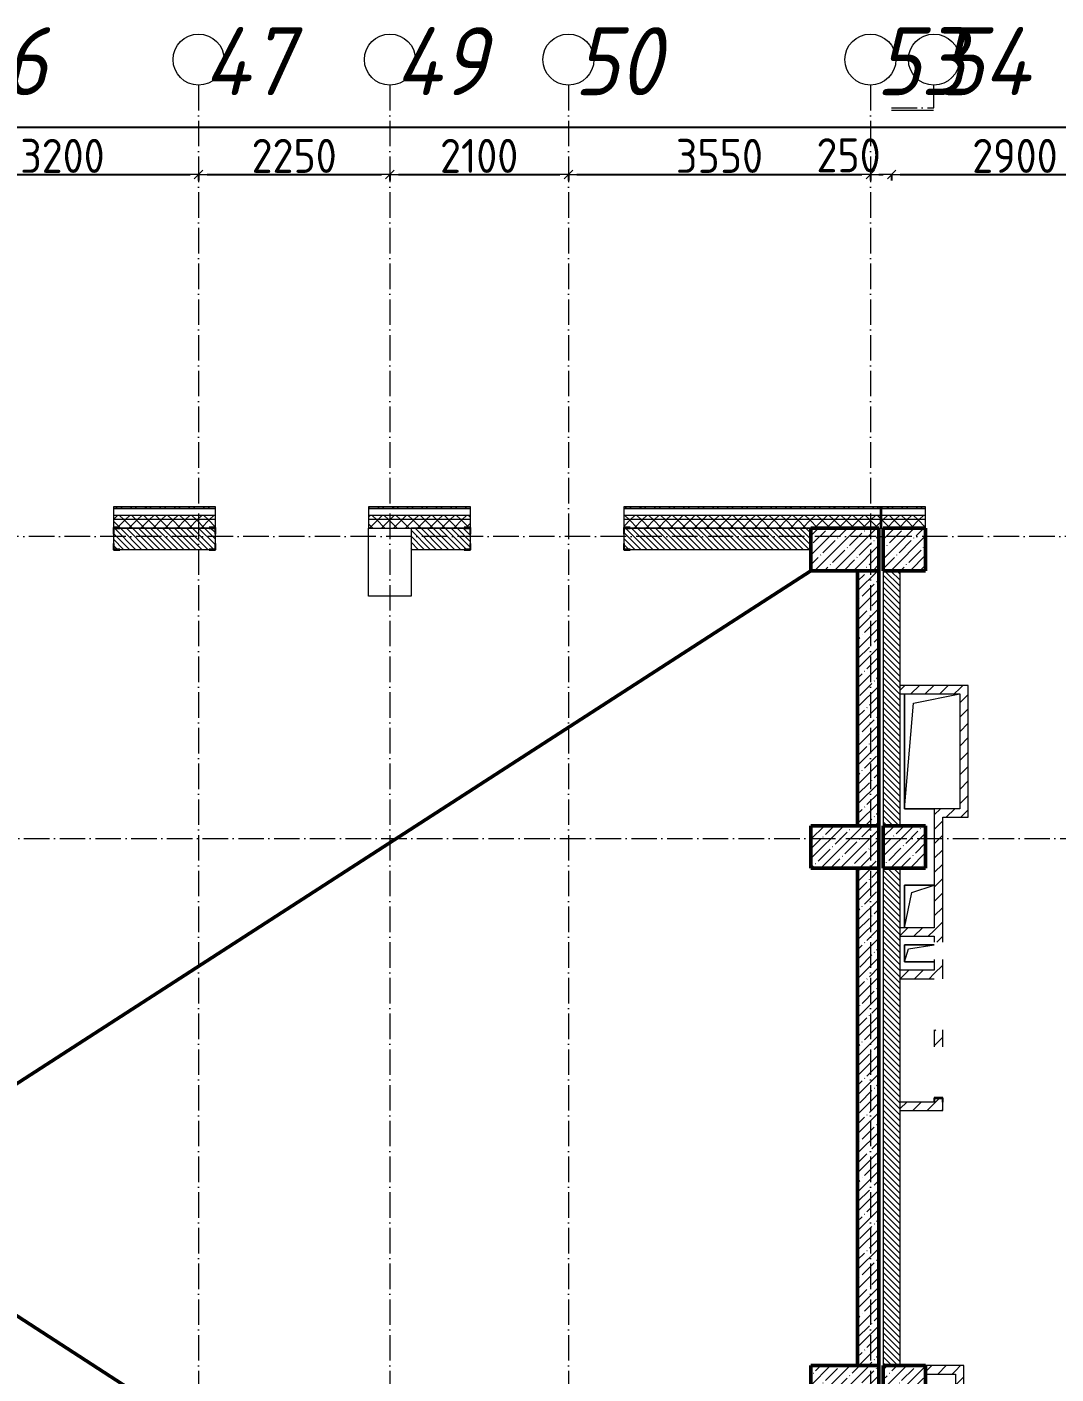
# Model space of a CAD drawing. Header units: millimetres. Extents: x -401725 to 250493, y 305116 to 802890.
# Drawn here: x 207112 to 219212, y 534747 to 550593 of the extents above; entities that cross this region are included whole.
import ezdxf

# ---------------------------------------------------------------- set-up
doc = ezdxf.new("R2010")
doc.units = ezdxf.units.MM
doc.linetypes.add('50_200_ШТРИХ_1Т_ш5_п1_п1_', pattern=[700, 500, -100, 0, -100])
for name, color, linetype, lineweight in [('A-____-____-DIMS', 7, 'Continuous', 9), ('A-DETL-____-OTLN-1', 7, 'Continuous', 50), ('A-FLOR-____-OTLN', 7, 'Continuous', 9), ('A-GENM-____-MCUT', 7, 'Continuous', 25), ('A-GENM-____-OTLN', 7, 'Continuous', 9), ('A-GENM-____-OTLN-1', 7, 'Continuous', 25), ('A-WALL-____-MCUT', 7, 'Continuous', 13), ('A-WALL-____-MCUT-1', 7, 'Continuous', 9), ('A-WALL-____-MCUT-2', 7, 'Continuous', 50), ('A-WALL-____-OTLN', 7, 'Continuous', 9), ('A-WALL-____-PATT-1', 7, 'Continuous', 9), ('A-WALL-FNSH-MCUT-1', 7, 'Continuous', 9), ('S-COLS-____-MCUT', 7, 'Continuous', 50), ('S-COLS-____-OTLN', 7, 'Continuous', 9), ('S-GRID-____-IDEN', 7, 'Continuous', 9), ('S-GRID-____-OTLN', 7, 'Continuous', 9), ('S-GRID-____-OTLN-1', 7, '50_200_ШТРИХ_1Т_ш5_п1_п1_', 9)]:
    doc.layers.add(name, color=color, linetype=linetype, lineweight=lineweight)
doc.styles.add('ISOCPEUR_I_9', font='isocpeui.ttf', dxfattribs={"width": 0.9, "height": 250})
doc.styles.add('СПДС', font='isocpeur.ttf', dxfattribs={"width": 0.9})
doc.dimstyles.new('Размера А3', dxfattribs={"dimtxt": 200, "dimasz": 100, "dimexe": 70, "dimexo": 100, "dimgap": 20, "dimtad": 1, "dimdec": 0, "dimrnd": 10, "dimzin": 0, "dimdsep": 46, "dimtxsty": 'СПДС', "dimblk": 'ARROWHEAD_6', "dimcen": 1, "dimclrd": 256, "dimclre": 256, "dimclrt": 256, "dimazin": 0, "dimtfac": 1, "dimtdec": 0, "dimtmove": 2, "dimatfit": 3, "dimfxl": 1, "dimtolj": 1, "dimtzin": 0, "dimarcsym": 0})
pattern_1 = [(45, (142429.06, 459015.94), (-70.71068, 70.71068), []), (135, (142429.06, 459015.94), (-70.71068, -70.71068), [])]
pattern_2 = [(45, (142429.06, 459015.94), (-114.04925, 114.04925), []), (45, (142543.1, 459015.94), (-114.04925, 114.04925), [201.612, -40.322, 3.353, -36.97])]
pattern_3 = [(135, (142429.057, 459015.94), (-35.35534, -35.35534), [])]
pattern_4 = [(45, (142429.06, 459015.94), (-85.53659, 85.53659), []), (45, (142486.08, 459015.94), (-85.53659, 85.53659), [])]
pattern_5 = [(45, (142429.06, 459015.94), (-84.85281, 84.85281), [])]

# ---------------------------------------------------------------- blocks, each defined once
blk = doc.blocks.new('BSC_Колонна _Прямоугольная - 500х800-V80-АР1_План отверстий 3 этажа в осях 1-64_Ю-ЯЯ')
at = {"layer": 'S-COLS-____-OTLN'}
for p, q in [((-250, 400), (250, 400)), ((-250, -150), (-250, 400)), ((250, 400), (250, -400))]:
    blk.add_line(p, q, dxfattribs=at)
blk = doc.blocks.new('BSC_Колонна _Прямоугольная - 500х800-V81-АР1_План отверстий 3 этажа в осях 1-64_Ю-ЯЯ')
at = {"layer": 'S-COLS-____-OTLN'}
h = blk.add_hatch(dxfattribs=at)
h.set_pattern_fill('FP_89', color=256, style=0, pattern_type=2)
h.set_pattern_definition([(315, (-85431.04, 74300), (114.04925, 114.04925), []), (315, (-85431.04, 74185.95), (114.04925, 114.04925), [201.613, -40.323, 3.353, -36.97])])
h.paths.add_polyline_path([(-250, 400), (-250, -400), (250, -400), (250, 400)], flags=0)
at = {"layer": 'S-COLS-____-MCUT'}
for p, q in [((250, 400), (-250, 400)), ((-250, 400), (-250, -400)), ((250, -400), (250, 400)), ((-250, -400), (250, -400))]:
    blk.add_line(p, q, dxfattribs=at)
blk = doc.blocks.new('BSC_Колонна _Прямоугольная - 500х800-V82-АР1_План отверстий 3 этажа в осях 1-64_Ю-ЯЯ')
at = {"layer": 'S-COLS-____-OTLN'}
h = blk.add_hatch(dxfattribs=at)
h.set_pattern_fill('FP_90', color=256, style=0, pattern_type=2)
h.set_pattern_definition([(315, (-81931.04, 74300), (114.04925, 114.04925), []), (315, (-81931.04, 74185.95), (114.04925, 114.04925), [201.613, -40.323, 3.353, -36.97])])
h.paths.add_polyline_path([(-250, 400), (-250, -400), (250, -400), (250, 400)], flags=0)
at = {"layer": 'S-COLS-____-MCUT'}
for p, q in [((250, 400), (-250, 400)), ((-250, 400), (-250, -400)), ((250, -400), (250, 400)), ((-250, -400), (250, -400))]:
    blk.add_line(p, q, dxfattribs=at)
blk = doc.blocks.new('BSC_Колонна _Прямоугольная - 500х800-V83-АР1_План отверстий 3 этажа в осях 1-64_Ю-ЯЯ')
at = {"layer": 'S-COLS-____-OTLN'}
h = blk.add_hatch(dxfattribs=at)
h.set_pattern_fill('FP_91', color=256, style=0, pattern_type=2)
h.set_pattern_definition([(315, (-75581.04, 74300), (114.04925, 114.04925), []), (315, (-75581.04, 74185.95), (114.04925, 114.04925), [201.613, -40.323, 3.353, -36.97])])
h.paths.add_polyline_path([(-250, 400), (-250, -400), (250, -400), (250, 400)], flags=0)
at = {"layer": 'S-COLS-____-MCUT'}
for p, q in [((250, 400), (-250, 400)), ((-250, 400), (-250, -400)), ((250, -400), (250, 400)), ((-250, -400), (250, -400))]:
    blk.add_line(p, q, dxfattribs=at)
blk = doc.blocks.new('BSC_Колонна _Прямоугольная - 500х500-V92-АР1_План отверстий 3 этажа в осях 1-64_Ю-ЯЯ')
at = {"layer": 'S-COLS-____-OTLN'}
h = blk.add_hatch(dxfattribs=at)
h.set_pattern_fill('FP_97', color=256, style=0, pattern_type=2)
h.set_pattern_definition([(45, (-75000, -85431.04), (-114.04925, 114.04925), []), (45, (-74885.95, -85431.04), (-114.04925, 114.04925), [201.613, -40.323, 3.353, -36.97])])
h.paths.add_polyline_path([(-250, -250), (250, -250), (250, 250), (-250, 250)], flags=0)
at = {"layer": 'S-COLS-____-MCUT'}
for p, q in [((250, 250), (-250, 250)), ((-250, 250), (-250, -250)), ((250, -250), (250, 250)), ((-250, -250), (250, -250))]:
    blk.add_line(p, q, dxfattribs=at)
blk = doc.blocks.new('BSC_Колонна _Прямоугольная - 500х500-V93-АР1_План отверстий 3 этажа в осях 1-64_Ю-ЯЯ')
at = {"layer": 'S-COLS-____-OTLN'}
h = blk.add_hatch(dxfattribs=at)
h.set_pattern_fill('FP_98', color=256, style=0, pattern_type=2)
h.set_pattern_definition([(45, (-75000, -75581.04), (-114.04925, 114.04925), []), (45, (-74885.95, -75581.04), (-114.04925, 114.04925), [201.613, -40.323, 3.353, -36.97])])
h.paths.add_polyline_path([(-250, -250), (250, -250), (250, 250), (-250, 250)], flags=0)
at = {"layer": 'S-COLS-____-MCUT'}
for p, q in [((250, 250), (-250, 250)), ((-250, 250), (-250, -250)), ((250, -250), (250, 250)), ((-250, -250), (250, -250))]:
    blk.add_line(p, q, dxfattribs=at)
blk = doc.blocks.new('Фахверк_СКБ_Уголок - 250_2160-27509414-АР1_План отверстий 3 этажа в осях 1-64_Ю-ЯЯ')
at = {"layer": 'A-GENM-____-MCUT'}
for p, q in [((200, 181), (125, 181)), ((125, 181), (125, 106)), ((131, 106), (131, 175)), ((131, 175), (200, 175)), ((200, 175), (200, 181)), ((125, 106), (131, 106)), ((131, -6), (125, -6)), ((125, -6), (125, -81)), ((125, -81), (200, -81)), ((131, -75), (131, -6)), ((200, -75), (131, -75)), ((200, -81), (200, -75))]:
    blk.add_line(p, q, dxfattribs=at)
blk = doc.blocks.new('AR_Отверстие прямоугольное _в плите_ - AR_Отверстие прямоугольное _в плите_-30552540-АР1_План отверстий 3 этажа в осях 1-64_Ю-ЯЯ')
at = {"layer": 'A-GENM-____-OTLN'}
for p, q in [((175, 250), (-175, 250)), ((-175, 250), (-175, -250)), ((-175, -250), (-87, 163)), ((-87, 163), (175, 250))]:
    blk.add_line(p, q, dxfattribs=at)
blk = doc.blocks.new('AR_Отверстие прямоугольное _в плите_ - AR_Отверстие прямоугольное _в плите_-30552592-АР1_План отверстий 3 этажа в осях 1-64_Ю-ЯЯ')
at = {"layer": 'A-GENM-____-OTLN'}
for p, q in [((175, 100), (-175, 100)), ((-175, 100), (-175, -100)), ((-175, -100), (-125, 50)), ((-125, 50), (175, 100)), ((-175, -100), (175, -100))]:
    blk.add_line(p, q, dxfattribs=at)
blk = doc.blocks.new('AR_Отверстие прямоугольное _в плите_ - AR_Отверстие прямоугольное _в плите_-30552512-АР1_План отверстий 3 этажа в осях 1-64_Ю-ЯЯ')
at = {"layer": 'A-GENM-____-OTLN'}
for p, q in [((-325, 675), (-325, -675)), ((-217, 567), (325, 675)), ((-325, -675), (-217, 567)), ((-325, -675), (25, -675))]:
    blk.add_line(p, q, dxfattribs=at)
blk = doc.blocks.new('Стены 2 - Стены 4-31194547-АР1_План отверстий 3 этажа в осях 1-64_Ю-ЯЯ')
at = {"layer": 'A-WALL-____-MCUT'}
for p, q in [((-1799, 41030), (-1799, 41010)), ((-1549, 41030), (-1799, 41030)), ((-1799, 41010), (-1549, 41010)), ((-1549, 41010), (-1549, 41030))]:
    blk.add_line(p, q, dxfattribs=at)
blk = doc.blocks.new('154_Фахверк_СКБ_Швеллер - Тип_100_3960_зеркало-36793856-АР1_План отверстий 3 этажа в осях 1-64_Ю-ЯЯ')
at = {"layer": 'A-GENM-____-MCUT'}
for p, q in [((175, 50), (125, 50)), ((125, 50), (125, -50)), ((128, 47), (175, 47)), ((128, -47), (128, 47)), ((175, 47), (175, 50)), ((125, -50), (175, -50)), ((175, -47), (128, -47)), ((175, -50), (175, -47))]:
    blk.add_line(p, q, dxfattribs=at)
blk = doc.blocks.new('Ось сетки - Круг_Ø6_00__ISO-2_5_0_9K_-25732049-АР1_План отверстий 3 этажа в осях 1-64_Ю-ЯЯ')
at = {"layer": 'S-GRID-____-IDEN'}
blk.add_circle((0, 0), 3, dxfattribs=at)
blk = doc.blocks.new('ARROWHEAD_6')
at = {"color": 0, "linetype": 'Continuous'}
for p, q in [((0, 0), (-1, 0)), ((-0.5, -0.5), (0.5, 0.5))]:
    blk.add_line(p, q, dxfattribs=at)
blk = doc.blocks.new('*D2638')
at = {"layer": 'A-____-____-DIMS', "lineweight": -2, "transparency": 16777216}
for p, q in [((205929, 548862), (205929, 548786)), ((206029, 548856), (209029, 548856)), ((209129, 548862), (209129, 548786))]:
    blk.add_line(p, q, dxfattribs=at)
at = {"layer": 'Defpoints', "color": 0, "transparency": 16777216}
for p in [(205929, 548962), (209129, 548962), (209129, 548856)]:
    blk.add_point(p, dxfattribs=at)
at = {"layer": 'A-____-____-DIMS', "lineweight": -2, "transparency": 16777216, "xscale": 100, "yscale": 100, "zscale": 100, "rotation": 180}
blk.add_blockref('ARROWHEAD_6', (205929, 548856), dxfattribs=at)
at = {"layer": 'A-____-____-DIMS', "lineweight": -2, "transparency": 16777216, "xscale": 100, "yscale": 100, "zscale": 100}
blk.add_blockref('ARROWHEAD_6', (209129, 548856), dxfattribs=at)
at = {"layer": 'A-____-____-DIMS', "transparency": 16777216, "insert": (207529, 549076), "char_height": 400, "attachment_point": 5, "style": 'СПДС'}
blk.add_mtext('\\A1;3200', dxfattribs=at)
blk = doc.blocks.new('*D2639')
at = {"layer": 'A-____-____-DIMS', "lineweight": -2, "transparency": 16777216}
for p, q in [((209129, 548862), (209129, 548786)), ((209229, 548856), (211279, 548856)), ((211379, 548862), (211379, 548786))]:
    blk.add_line(p, q, dxfattribs=at)
at = {"layer": 'Defpoints', "color": 0, "transparency": 16777216}
for p in [(209129, 548962), (211379, 548962), (211379, 548856)]:
    blk.add_point(p, dxfattribs=at)
at = {"layer": 'A-____-____-DIMS', "lineweight": -2, "transparency": 16777216, "xscale": 100, "yscale": 100, "zscale": 100, "rotation": 180}
blk.add_blockref('ARROWHEAD_6', (209129, 548856), dxfattribs=at)
at = {"layer": 'A-____-____-DIMS', "lineweight": -2, "transparency": 16777216, "xscale": 100, "yscale": 100, "zscale": 100}
blk.add_blockref('ARROWHEAD_6', (211379, 548856), dxfattribs=at)
at = {"layer": 'A-____-____-DIMS', "transparency": 16777216, "insert": (210254, 549076), "char_height": 400, "attachment_point": 5, "style": 'СПДС'}
blk.add_mtext('\\A1;2250', dxfattribs=at)
blk = doc.blocks.new('*D2640')
at = {"layer": 'A-____-____-DIMS', "lineweight": -2, "transparency": 16777216}
for p, q in [((211379, 548862), (211379, 548786)), ((211479, 548856), (213379, 548856)), ((213479, 548862), (213479, 548786))]:
    blk.add_line(p, q, dxfattribs=at)
at = {"layer": 'Defpoints', "color": 0, "transparency": 16777216}
for p in [(211379, 548962), (213479, 548962), (213479, 548856)]:
    blk.add_point(p, dxfattribs=at)
at = {"layer": 'A-____-____-DIMS', "lineweight": -2, "transparency": 16777216, "xscale": 100, "yscale": 100, "zscale": 100, "rotation": 180}
blk.add_blockref('ARROWHEAD_6', (211379, 548856), dxfattribs=at)
at = {"layer": 'A-____-____-DIMS', "lineweight": -2, "transparency": 16777216, "xscale": 100, "yscale": 100, "zscale": 100}
blk.add_blockref('ARROWHEAD_6', (213479, 548856), dxfattribs=at)
at = {"layer": 'A-____-____-DIMS', "transparency": 16777216, "insert": (212429, 549076), "char_height": 400, "attachment_point": 5, "style": 'СПДС'}
blk.add_mtext('\\A1;2100', dxfattribs=at)
blk = doc.blocks.new('*D2641')
at = {"layer": 'A-____-____-DIMS', "lineweight": -2, "transparency": 16777216}
for p, q in [((213479, 548862), (213479, 548786)), ((213579, 548856), (216929, 548856)), ((217029, 548862), (217029, 548786))]:
    blk.add_line(p, q, dxfattribs=at)
at = {"layer": 'Defpoints', "color": 0, "transparency": 16777216}
for p in [(213479, 548962), (217029, 548962), (217029, 548856)]:
    blk.add_point(p, dxfattribs=at)
at = {"layer": 'A-____-____-DIMS', "lineweight": -2, "transparency": 16777216, "xscale": 100, "yscale": 100, "zscale": 100, "rotation": 180}
blk.add_blockref('ARROWHEAD_6', (213479, 548856), dxfattribs=at)
at = {"layer": 'A-____-____-DIMS', "lineweight": -2, "transparency": 16777216, "xscale": 100, "yscale": 100, "zscale": 100}
blk.add_blockref('ARROWHEAD_6', (217029, 548856), dxfattribs=at)
at = {"layer": 'A-____-____-DIMS', "transparency": 16777216, "insert": (215254, 549076), "char_height": 400, "attachment_point": 5, "style": 'СПДС'}
blk.add_mtext('\\A1;3550', dxfattribs=at)
blk = doc.blocks.new('*D2642')
at = {"layer": 'A-____-____-DIMS', "lineweight": -2, "transparency": 16777216}
for p, q in [((217029, 548862), (217029, 548786)), ((217129, 548856), (217179, 548856)), ((217279, 548862), (217279, 548786))]:
    blk.add_line(p, q, dxfattribs=at)
at = {"layer": 'Defpoints', "color": 0, "transparency": 16777216}
for p in [(217029, 548962), (217279, 548962), (217279, 548856)]:
    blk.add_point(p, dxfattribs=at)
at = {"layer": 'A-____-____-DIMS', "lineweight": -2, "transparency": 16777216, "xscale": 100, "yscale": 100, "zscale": 100, "rotation": 180}
blk.add_blockref('ARROWHEAD_6', (217029, 548856), dxfattribs=at)
at = {"layer": 'A-____-____-DIMS', "lineweight": -2, "transparency": 16777216, "xscale": 100, "yscale": 100, "zscale": 100}
blk.add_blockref('ARROWHEAD_6', (217279, 548856), dxfattribs=at)
at = {"layer": 'A-____-____-DIMS', "transparency": 16777216, "insert": (216395, 549283), "char_height": 400, "attachment_point": 1, "line_spacing_factor": 1.149209, "style": 'СПДС'}
blk.add_mtext('\\A1;250', dxfattribs=at)
blk = doc.blocks.new('*D2643')
at = {"layer": 'A-____-____-DIMS', "lineweight": -2, "transparency": 16777216}
for p, q in [((217279, 548862), (217279, 548786)), ((217379, 548856), (220079, 548856)), ((220179, 548862), (220179, 548786))]:
    blk.add_line(p, q, dxfattribs=at)
at = {"layer": 'Defpoints', "color": 0, "transparency": 16777216}
for p in [(217279, 548962), (220179, 548962), (220179, 548856)]:
    blk.add_point(p, dxfattribs=at)
at = {"layer": 'A-____-____-DIMS', "lineweight": -2, "transparency": 16777216, "xscale": 100, "yscale": 100, "zscale": 100, "rotation": 180}
blk.add_blockref('ARROWHEAD_6', (217279, 548856), dxfattribs=at)
at = {"layer": 'A-____-____-DIMS', "lineweight": -2, "transparency": 16777216, "xscale": 100, "yscale": 100, "zscale": 100}
blk.add_blockref('ARROWHEAD_6', (220179, 548856), dxfattribs=at)
at = {"layer": 'A-____-____-DIMS', "transparency": 16777216, "insert": (218729, 549076), "char_height": 400, "attachment_point": 5, "style": 'СПДС'}
blk.add_mtext('\\A1;2900', dxfattribs=at)
blk = doc.blocks.new('*D2649')
at = {"layer": 'A-____-____-DIMS', "lineweight": -2, "transparency": 16777216}
for p, q in [((140079, 549415), (140079, 549339)), ((140179, 549409), (191048, 549409)), ((243479, 549409), (192456, 549409)), ((243579, 549415), (243579, 549339))]:
    blk.add_line(p, q, dxfattribs=at)
at = {"layer": 'Defpoints', "color": 0, "transparency": 16777216}
for p in [(140079, 549515), (243579, 549515), (243579, 549409)]:
    blk.add_point(p, dxfattribs=at)
at = {"layer": 'A-____-____-DIMS', "lineweight": -2, "transparency": 16777216, "xscale": 100, "yscale": 100, "zscale": 100, "rotation": 180}
blk.add_blockref('ARROWHEAD_6', (140079, 549409), dxfattribs=at)
at = {"layer": 'A-____-____-DIMS', "lineweight": -2, "transparency": 16777216, "xscale": 100, "yscale": 100, "zscale": 100}
blk.add_blockref('ARROWHEAD_6', (243579, 549409), dxfattribs=at)
at = {"layer": 'A-____-____-DIMS', "transparency": 16777216, "insert": (191068, 549835), "char_height": 400, "attachment_point": 1, "line_spacing_factor": 1.149209, "style": 'СПДС'}
blk.add_mtext('\\A1;103500', dxfattribs=at)

msp = doc.modelspace()

# ---------------------------------------------------------------- hatches: boundary and pattern name
at = {"layer": 'A-WALL-____-PATT-1'}
h = msp.add_hatch(dxfattribs=at)
h.set_pattern_fill('FP_6', color=256, style=0, pattern_type=2)
h.set_pattern_definition(pattern_4)
h.paths.add_polyline_path([(217144.0567, 544926.983), (217144.0567, 544946.983), (214129.0567, 544946.983), (214129.0567, 544926.983), (216648.5309, 544926.983)], flags=0)
h.paths.add_polyline_path([(211129.0567, 544926.983), (212329.0567, 544926.983), (212329.0567, 544946.983), (211129.0567, 544946.983)], flags=0)
h.paths.add_polyline_path([(206329.0567, 544926.983), (206329.0567, 544946.983), (205079.0567, 544946.983), (205079.0567, 544926.983), (206043.7451, 544926.983)], flags=0)
h.paths.add_polyline_path([(208129.0567, 544926.983), (209329.0567, 544926.983), (209329.0567, 544946.983), (208129.0567, 544946.983)], flags=0)
h.paths.add_polyline_path([(203279.0567, 544926.983), (203279.0567, 544946.983), (202079.0567, 544946.983), (202079.0567, 544926.983), (202508.8166, 544926.983)], flags=0)
h.paths.add_polyline_path([(199079.0567, 544926.983), (200279.0567, 544926.983), (200279.0567, 544946.983), (199079.0567, 544946.983)], flags=0)
h.paths.add_polyline_path([(197279.0567, 544926.983), (197279.0567, 544946.983), (196079.0567, 544946.983), (196079.0567, 544926.983)], flags=0)
h.paths.add_polyline_path([(194279.0567, 544926.983), (194279.0567, 544946.983), (192594.0567, 544946.983), (192594.0567, 544926.983)], flags=0)
h = msp.add_hatch(dxfattribs=at)
h.set_pattern_fill('FP_6', color=256, style=0, pattern_type=2)
h.set_pattern_definition(pattern_4)
h.paths.add_polyline_path([(228254.0567, 544926.983), (229379.0567, 544926.983), (229379.0567, 544946.983), (228254.0567, 544946.983)], flags=0)
h.paths.add_polyline_path([(222834.6559, 544926.983), (223529.0567, 544926.983), (223529.0567, 544946.983), (222479.0567, 544946.983), (222479.0567, 544926.983)], flags=0)
h.paths.add_polyline_path([(225485.8523, 544926.983), (226454.0567, 544926.983), (226454.0567, 544946.983), (225329.0567, 544946.983), (225329.0567, 544926.983)], flags=0)
h.paths.add_polyline_path([(219479.0567, 544926.983), (220679.0567, 544926.983), (220679.0567, 544946.983), (219479.0567, 544946.983)], flags=0)
h.paths.add_polyline_path([(217164.0567, 544926.983), (217679.0567, 544926.983), (217679.0567, 544946.983), (217164.0567, 544946.983)], flags=0)
h = msp.add_hatch(dxfattribs=at)
h.set_pattern_fill('FP_4', color=256, style=0, pattern_type=2)
h.set_pattern_definition(pattern_1)
h.paths.add_polyline_path([(243909.0567, 544796.983), (243909.0567, 544846.983), (236929.0567, 544846.983), (236929.0567, 544796.983), (241393.0309, 544796.983)], flags=0)
h.paths.add_polyline_path([(235929.0567, 544796.983), (235929.0567, 544846.983), (234179.0567, 544846.983), (234179.0567, 544796.983), (234323.1737, 544796.983)], flags=0)
h.paths.add_polyline_path([(228254.0567, 544796.983), (229379.0567, 544796.983), (229379.0567, 544846.983), (228254.0567, 544846.983)], flags=0)
h.paths.add_polyline_path([(226454.0567, 544796.983), (226454.0567, 544846.983), (225329.0567, 544846.983), (225329.0567, 544796.983), (226369.5844, 544796.983)], flags=0)
h.paths.add_polyline_path([(222834.6559, 544796.983), (223529.0567, 544796.983), (223529.0567, 544846.983), (222479.0567, 544846.983), (222479.0567, 544796.983)], flags=0)
h.paths.add_polyline_path([(219479.0567, 544796.983), (220679.0567, 544796.983), (220679.0567, 544846.983), (219479.0567, 544846.983)], flags=0)
h.paths.add_polyline_path([(217679.0567, 544796.983), (217679.0567, 544846.983), (214129.0567, 544846.983), (214129.0567, 544796.983), (216648.5309, 544796.983)], flags=0)
h.paths.add_polyline_path([(212329.0567, 544796.983), (212329.0567, 544846.983), (211129.0567, 544846.983), (211129.0567, 544796.983)], flags=0)
h.paths.add_polyline_path([(206329.0567, 544796.983), (206329.0567, 544846.983), (205079.0567, 544846.983), (205079.0567, 544796.983), (206043.7451, 544796.983)], flags=0)
h.paths.add_polyline_path([(208129.0567, 544796.983), (209329.0567, 544796.983), (209329.0567, 544846.983), (208129.0567, 544846.983)], flags=0)
h.paths.add_polyline_path([(200279.0567, 544796.983), (200279.0567, 544846.983), (199079.0567, 544846.983), (199079.0567, 544796.983)], flags=0)
h.paths.add_polyline_path([(203279.0567, 544796.983), (203279.0567, 544846.983), (202079.0567, 544846.983), (202079.0567, 544796.983), (202508.8166, 544796.983)], flags=0)
h.paths.add_polyline_path([(197279.0567, 544796.983), (197279.0567, 544846.983), (196079.0567, 544846.983), (196079.0567, 544796.983)], flags=0)
h.paths.add_polyline_path([(194279.0567, 544796.983), (194279.0567, 544846.983), (192479.0567, 544846.983), (192479.0567, 544796.983)], flags=0)
h = msp.add_hatch(dxfattribs=at)
h.set_pattern_fill('FP_4', color=256, style=0, pattern_type=2)
h.set_pattern_definition(pattern_1)
h.paths.add_polyline_path([(243829.0567, 544696.983), (243909.0567, 544696.983), (243909.0567, 544796.983), (236929.0567, 544796.983), (236929.0567, 544696.983), (243779.0567, 544696.983)], flags=0)
h.paths.add_polyline_path([(235929.0567, 544696.983), (235929.0567, 544796.983), (234179.0567, 544796.983), (234179.0567, 544702.983), (234254.0567, 544702.983), (234254.0567, 544696.983), (235429.0567, 544696.983)], flags=0)
h.paths.add_polyline_path([(226379.0567, 544696.983), (226379.0567, 544702.983), (226454.0567, 544702.983), (226454.0567, 544796.983), (225329.0567, 544796.983), (225329.0567, 544696.983), (226369.5844, 544696.983)], flags=0)
h.paths.add_polyline_path([(229020.7809, 544696.983), (229304.0567, 544696.983), (229304.0567, 544702.983), (229379.0567, 544702.983), (229379.0567, 544796.983), (228254.0567, 544796.983), (228254.0567, 544702.983), (228329.0567, 544702.983), (228329.0567, 544696.983)], flags=0)
h.paths.add_polyline_path([(223454.0567, 544696.983), (223454.0567, 544702.983), (223529.0567, 544702.983), (223529.0567, 544796.983), (222479.0567, 544796.983), (222479.0567, 544702.983), (222554.0567, 544702.983), (222554.0567, 544696.983), (222834.6559, 544696.983)], flags=0)
h.paths.add_polyline_path([(220604.0567, 544696.983), (220604.0567, 544702.983), (220679.0567, 544702.983), (220679.0567, 544796.983), (219479.0567, 544796.983), (219479.0567, 544702.983), (219554.0567, 544702.983), (219554.0567, 544696.983), (220429.0567, 544696.983)], flags=0)
h.paths.add_polyline_path([(217679.0567, 544696.983), (217679.0567, 544796.983), (214129.0567, 544796.983), (214129.0567, 544702.983), (214204.0567, 544702.983), (214204.0567, 544696.983), (217179.0567, 544696.983)], flags=0)
h.paths.add_polyline_path([(211629.0567, 544696.983), (212254.0567, 544696.983), (212254.0567, 544702.983), (212329.0567, 544702.983), (212329.0567, 544796.983), (211129.0567, 544796.983), (211129.0567, 544696.983)], flags=0)
h.paths.add_polyline_path([(205679.0567, 544696.983), (206254.0567, 544696.983), (206254.0567, 544702.983), (206329.0567, 544702.983), (206329.0567, 544796.983), (205079.0567, 544796.983), (205079.0567, 544702.983), (205154.0567, 544702.983), (205154.0567, 544696.983), (205179.0567, 544696.983)], flags=0)
h.paths.add_polyline_path([(208204.0567, 544696.983), (209254.0567, 544696.983), (209254.0567, 544702.983), (209329.0567, 544702.983), (209329.0567, 544796.983), (208129.0567, 544796.983), (208129.0567, 544702.983), (208204.0567, 544702.983)], flags=0)
h.paths.add_polyline_path([(202508.8166, 544696.983), (203204.0567, 544696.983), (203204.0567, 544702.983), (203279.0567, 544702.983), (203279.0567, 544796.983), (202079.0567, 544796.983), (202079.0567, 544702.983), (202154.0567, 544702.983), (202154.0567, 544696.983)], flags=0)
h.paths.add_polyline_path([(200204.0567, 544696.983), (200204.0567, 544702.983), (200279.0567, 544702.983), (200279.0567, 544796.983), (199079.0567, 544796.983), (199079.0567, 544702.983), (199154.0567, 544702.983), (199154.0567, 544696.983), (199679.0567, 544696.983)], flags=0)
h.paths.add_polyline_path([(196154.0567, 544696.983), (197204.0567, 544696.983), (197204.0567, 544702.983), (197279.0567, 544702.983), (197279.0567, 544796.983), (196079.0567, 544796.983), (196079.0567, 544702.983), (196154.0567, 544702.983)], flags=0)
h.paths.add_polyline_path([(194204.0567, 544696.983), (194204.0567, 544702.983), (194279.0567, 544702.983), (194279.0567, 544796.983), (192479.0567, 544796.983), (192479.0567, 544696.983), (193429.0567, 544696.983)], flags=0)
h = msp.add_hatch(dxfattribs=at)
h.set_pattern_fill('FP_9', color=256, style=0, pattern_type=2)
h.set_pattern_definition(pattern_3)
h.paths.add_polyline_path([(209323.0567, 544446.983), (209323.0567, 544515.983), (209329.0567, 544515.983), (209329.0567, 544627.983), (209323.0567, 544627.983), (209323.0567, 544696.983), (208135.0567, 544696.983), (208135.0567, 544627.983), (208129.0567, 544627.983), (208129.0567, 544515.983), (208135.0567, 544515.983), (208135.0567, 544446.983), (209254.0567, 544446.983)], flags=0)
h.paths.add_polyline_path([(206043.7451, 544446.983), (206323.0567, 544446.983), (206323.0567, 544515.983), (206329.0567, 544515.983), (206329.0567, 544627.983), (206323.0567, 544627.983), (206323.0567, 544696.983), (205679.0567, 544696.983), (205679.0567, 544446.983)], flags=0)
h = msp.add_hatch(dxfattribs=at)
h.set_pattern_fill('FP_9', color=256, style=0, pattern_type=2)
h.set_pattern_definition(pattern_3)
h.paths.add_polyline_path([(216329.0567, 544446.983), (216329.0567, 544696.983), (214135.0567, 544696.983), (214135.0567, 544627.983), (214129.0567, 544627.983), (214129.0567, 544515.983), (214135.0567, 544515.983), (214135.0567, 544446.983), (214204.0567, 544446.983)], flags=0)
h.paths.add_polyline_path([(212254.0567, 544446.983), (212323.0567, 544446.983), (212323.0567, 544515.983), (212329.0567, 544515.983), (212329.0567, 544627.983), (212323.0567, 544627.983), (212323.0567, 544696.983), (211629.0567, 544696.983), (211629.0567, 544446.983)], flags=0)
h = msp.add_hatch(dxfattribs=at)
h.set_pattern_fill('FP_12', color=256, style=0, pattern_type=2)
h.set_pattern_definition(pattern_2)
h.paths.add_polyline_path([(217129.0567, 541196.983), (217129.0567, 544196.983), (216879.0567, 544196.983), (216879.0567, 541196.983)], flags=0)
h = msp.add_hatch(dxfattribs=at)
h.set_pattern_fill('FP_9', color=256, style=0, pattern_type=2)
h.set_pattern_definition(pattern_3)
h.paths.add_polyline_path([(217379.0567, 541196.983), (217379.0567, 544196.983), (217179.0567, 544196.983), (217179.0567, 541196.983)], flags=0)
h = msp.add_hatch(dxfattribs=at)
h.set_pattern_fill('FP_7', color=256, style=0, pattern_type=2)
h.set_pattern_definition(pattern_5)
h.paths.add_polyline_path([(218079.0567, 542746.983), (218079.0567, 542846.983), (217379.0567, 542846.983), (217379.0567, 542746.983)], flags=0)
h = msp.add_hatch(dxfattribs=at)
h.set_pattern_fill('FP_7', color=256, style=0, pattern_type=2)
h.set_pattern_definition(pattern_5)
h.paths.add_polyline_path([(218079.0567, 541296.983), (218179.0567, 541296.983), (218179.0567, 542846.983), (218079.0567, 542846.983), (218079.0567, 541396.983)], flags=0)
h = msp.add_hatch(dxfattribs=at)
h.set_pattern_fill('FP_7', color=256, style=0, pattern_type=2)
h.set_pattern_definition(pattern_5)
h.paths.add_polyline_path([(217829.0567, 537946.983), (217876.0567, 537946.983), (217875.8153, 537993.983), (217782.0567, 537993.983), (217782.0567, 537946.983)], flags=0)
h.paths.add_polyline_path([(217837.1212, 538596.983), (217879.0567, 538596.983), (217879.0567, 538796.983), (217779.0567, 538796.983), (217779.0567, 538596.983), (217834.2291, 538596.983)], flags=0)
h.paths.add_polyline_path([(217785.5083, 539396.983), (217879.0567, 539396.983), (217879.0567, 539621.983), (217779.0567, 539621.983), (217779.0567, 539396.983)], flags=0)
h.paths.add_polyline_path([(217879.0567, 539826.983), (217879.0567, 541396.983), (217779.0567, 541396.983), (217779.0567, 539826.983), (217797.3901, 539826.983)], flags=0)
h = msp.add_hatch(dxfattribs=at)
h.set_pattern_fill('FP_7', color=256, style=0, pattern_type=2)
h.set_pattern_definition(pattern_5)
h.paths.add_polyline_path([(218079.0567, 541296.983), (218079.0567, 541396.983), (217879.0567, 541396.983), (217879.0567, 541296.983)], flags=0)
h = msp.add_hatch(dxfattribs=at)
h.set_pattern_fill('FP_12', color=256, style=0, pattern_type=2)
h.set_pattern_definition(pattern_2)
h.paths.add_polyline_path([(216879.0567, 534846.983), (217129.0567, 534846.983), (217129.0567, 540696.983), (216879.0567, 540696.983), (216879.0567, 535613.2151)], flags=0)
h = msp.add_hatch(dxfattribs=at)
h.set_pattern_fill('FP_9', color=256, style=0, pattern_type=2)
h.set_pattern_definition(pattern_3)
h.paths.add_polyline_path([(217179.0567, 534846.983), (217379.0567, 534846.983), (217379.0567, 540696.983), (217179.0567, 540696.983), (217179.0567, 535613.2151)], flags=0)
h = msp.add_hatch(dxfattribs=at)
h.set_pattern_fill('FP_7', color=256, style=0, pattern_type=2)
h.set_pattern_definition(pattern_5)
h.paths.add_polyline_path([(217779.0567, 539896.983), (217779.0567, 539996.983), (217379.0567, 539996.983), (217379.0567, 539896.983)], flags=0)
h = msp.add_hatch(dxfattribs=at)
h.set_pattern_fill('FP_7', color=256, style=0, pattern_type=2)
h.set_pattern_definition(pattern_5)
h.paths.add_polyline_path([(217779.0567, 539396.983), (217779.0567, 539496.983), (217379.0567, 539496.983), (217379.0567, 539396.983)], flags=0)
h = msp.add_hatch(dxfattribs=at)
h.set_pattern_fill('FP_7', color=256, style=0, pattern_type=2)
h.set_pattern_definition(pattern_5)
h.paths.add_polyline_path([(217879.0567, 537846.983), (217879.0567, 537946.983), (217379.0567, 537946.983), (217379.0567, 537846.983), (217782.0567, 537846.983)], flags=0)
h = msp.add_hatch(dxfattribs=at)
h.set_pattern_fill('FP_7', color=256, style=0, pattern_type=2)
h.set_pattern_definition(pattern_5)
h.paths.add_polyline_path([(218029.0567, 534746.983), (218029.0567, 534846.983), (217679.0567, 534846.983), (217679.0567, 534746.983)], flags=0)
h = msp.add_hatch(dxfattribs=at)
h.set_pattern_fill('FP_7', color=256, style=0, pattern_type=2)
h.set_pattern_definition(pattern_5)
h.paths.add_polyline_path([(218129.0567, 532946.983), (218129.0567, 534846.983), (218029.0567, 534846.983), (218029.0567, 532946.983)], flags=0)
at = {"layer": 'S-COLS-____-OTLN'}
h = msp.add_hatch(dxfattribs=at)
h.set_pattern_fill('FP_12', color=256, style=0, pattern_type=2)
h.set_pattern_definition(pattern_2)
h.paths.add_polyline_path([(217679.0567, 540696.983), (217679.0567, 541196.983), (217179.0567, 541196.983), (217179.0567, 540696.983)], flags=0)

# ---------------------------------------------------------------- linework, layer by layer
at = {"layer": 'A-DETL-____-OTLN-1'}
for p, q in [((193429.0567, 544196.983), (216329.0567, 529396.983)), ((216329.0567, 544196.983), (193429.0567, 529396.983))]:
    msp.add_line(p, q, dxfattribs=at)
at = {"layer": 'A-FLOR-____-OTLN'}
for p, q in [((217429.0567, 541396.983), (217429.0567, 542746.983)), ((217779.0567, 541396.983), (217429.0567, 541396.983)), ((217429.0567, 540496.983), (217779.0567, 540496.983)), ((217429.0567, 539996.983), (217429.0567, 540496.983)), ((217429.0567, 539796.983), (217779.0567, 539796.983)), ((217429.0567, 539596.983), (217429.0567, 539796.983)), ((217779.0567, 539596.983), (217429.0567, 539596.983))]:
    msp.add_line(p, q, dxfattribs=at)
at = {"layer": 'A-WALL-____-MCUT'}
for p, q in [((209329.0567, 544926.983), (208129.0567, 544926.983)), ((208129.0567, 544926.983), (208129.0567, 544702.983)), ((209329.0567, 544702.983), (209329.0567, 544926.983)), ((212329.0567, 544926.983), (211129.0567, 544926.983)), ((211129.0567, 544926.983), (211129.0567, 544696.983)), ((212329.0567, 544702.983), (212329.0567, 544926.983)), ((217679.0567, 544926.983), (214129.0567, 544926.983)), ((214129.0567, 544926.983), (214129.0567, 544702.983)), ((217679.0567, 544696.983), (217679.0567, 544926.983)), ((208129.0567, 544627.983), (208129.0567, 544515.983)), ((209329.0567, 544515.983), (209329.0567, 544627.983)), ((211129.0567, 544696.983), (211629.0567, 544696.983)), ((211629.0567, 544696.983), (211629.0567, 544446.983)), ((212329.0567, 544515.983), (212329.0567, 544627.983)), ((214129.0567, 544627.983), (214129.0567, 544515.983)), ((217129.0567, 544696.983), (217179.0567, 544696.983)), ((208204.0567, 544446.983), (209254.0567, 544446.983)), ((211629.0567, 544446.983), (212254.0567, 544446.983)), ((214204.0567, 544446.983), (216329.0567, 544446.983)), ((217179.0567, 544196.983), (217179.0567, 541196.983)), ((217379.0567, 541196.983), (217379.0567, 544196.983)), ((217179.0567, 541196.983), (217379.0567, 541196.983)), ((217179.0567, 540696.983), (217179.0567, 534846.983)), ((217379.0567, 540696.983), (217179.0567, 540696.983)), ((217379.0567, 534846.983), (217379.0567, 540696.983))]:
    msp.add_line(p, q, dxfattribs=at)
at = {"layer": 'A-WALL-____-MCUT-1'}
for p, q in [((209329.0567, 544846.983), (208129.0567, 544846.983)), ((209329.0567, 544796.983), (208129.0567, 544796.983)), ((212329.0567, 544846.983), (211129.0567, 544846.983)), ((212329.0567, 544796.983), (211129.0567, 544796.983)), ((217679.0567, 544846.983), (214129.0567, 544846.983)), ((217679.0567, 544796.983), (214129.0567, 544796.983)), ((208204.0567, 544696.983), (209254.0567, 544696.983)), ((209254.0567, 544696.983), (208204.0567, 544696.983)), ((211629.0567, 544696.983), (212254.0567, 544696.983)), ((212254.0567, 544696.983), (211629.0567, 544696.983)), ((214204.0567, 544696.983), (216329.0567, 544696.983)), ((216329.0567, 544696.983), (214204.0567, 544696.983))]:
    msp.add_line(p, q, dxfattribs=at)
at = {"layer": 'A-WALL-____-MCUT-2'}
for p, q in [((216879.0567, 544196.983), (216879.0567, 541196.983)), ((217129.0567, 541196.983), (217129.0567, 544196.983)), ((216879.0567, 540696.983), (216879.0567, 534846.983)), ((217129.0567, 534846.983), (217129.0567, 540696.983))]:
    msp.add_line(p, q, dxfattribs=at)
at = {"layer": 'A-WALL-FNSH-MCUT-1'}
for p, q in [((209329.0567, 544946.983), (208129.0567, 544946.983)), ((208129.0567, 544946.983), (208129.0567, 544926.983)), ((209329.0567, 544926.983), (209329.0567, 544946.983)), ((212329.0567, 544946.983), (211129.0567, 544946.983)), ((211129.0567, 544946.983), (211129.0567, 544926.983)), ((212329.0567, 544926.983), (212329.0567, 544946.983)), ((217144.0567, 544946.983), (214129.0567, 544946.983)), ((214129.0567, 544946.983), (214129.0567, 544926.983)), ((217144.0567, 544926.983), (217144.0567, 544946.983)), ((217679.0567, 544946.983), (217164.0567, 544946.983)), ((217164.0567, 544946.983), (217164.0567, 544926.983)), ((217679.0567, 544926.983), (217679.0567, 544946.983)), ((208129.0567, 544926.983), (209329.0567, 544926.983)), ((211129.0567, 544926.983), (212329.0567, 544926.983)), ((214129.0567, 544926.983), (217144.0567, 544926.983)), ((217164.0567, 544926.983), (217679.0567, 544926.983)), ((218179.0567, 542846.983), (217379.0567, 542846.983)), ((217379.0567, 542746.983), (218079.0567, 542746.983)), ((218079.0567, 542746.983), (218079.0567, 541396.983)), ((218179.0567, 541296.983), (218179.0567, 542846.983)), ((217779.0567, 541396.983), (217779.0567, 539996.983)), ((218079.0567, 541396.983), (217779.0567, 541396.983)), ((217879.0567, 539826.983), (217879.0567, 541296.983)), ((217879.0567, 541296.983), (218179.0567, 541296.983)), ((217779.0567, 539996.983), (217379.0567, 539996.983)), ((217379.0567, 539896.983), (217779.0567, 539896.983)), ((217779.0567, 539896.983), (217779.0567, 539826.983)), ((217779.0567, 539621.983), (217779.0567, 539496.983)), ((217879.0567, 539396.983), (217879.0567, 539621.983)), ((217779.0567, 539496.983), (217379.0567, 539496.983)), ((217379.0567, 539396.983), (217779.0567, 539396.983)), ((217779.0567, 538796.983), (217779.0567, 538596.983)), ((217879.0567, 538596.983), (217879.0567, 538796.983)), ((217779.0567, 537946.983), (217379.0567, 537946.983)), ((217379.0567, 537846.983), (217879.0567, 537846.983)), ((217879.0567, 537846.983), (217879.0567, 537946.983)), ((218129.0567, 534846.983), (217679.0567, 534846.983)), ((218129.0567, 532946.983), (218129.0567, 534846.983)), ((217679.0567, 534746.983), (218029.0567, 534746.983)), ((218029.0567, 534746.983), (218029.0567, 533046.983))]:
    msp.add_line(p, q, dxfattribs=at)
at = {"layer": 'S-COLS-____-MCUT'}
for p, q in [((217679.0567, 541196.983), (217179.0567, 541196.983)), ((217179.0567, 541196.983), (217179.0567, 540696.983)), ((217679.0567, 540696.983), (217679.0567, 541196.983)), ((217179.0567, 540696.983), (217679.0567, 540696.983))]:
    msp.add_line(p, q, dxfattribs=at)
at = {"layer": 'S-GRID-____-OTLN'}
msp.add_line((217279.0567, 549613.9458), (217771.9343, 549613.9458), dxfattribs=at)
at = {"layer": 'S-GRID-____-OTLN-1', "color": 251, "ltscale": 0.6, "true_color": 0x636466}
for p, q in [((209129.0567, 549908.7924), (209129.0567, 511907.5288)), ((211379.0567, 549908.7924), (211379.0567, 511907.5288)), ((213479.0567, 549908.7924), (213479.0567, 498996.983)), ((217029.0567, 549908.7924), (217029.0567, 499287.1661)), ((217775.7486, 549640.596), (217775.7486, 549908.7924)), ((217279.0567, 549640.596), (217775.7486, 549640.596)), ((246503.4633, 544596.983), (137760.2865, 544596.983)), ((137760.2865, 541046.983), (246503.4633, 541046.983))]:
    msp.add_line(p, q, dxfattribs=at)

# ---------------------------------------------------------------- block references
at = {"layer": 'A-GENM-____-OTLN'}
for name, p in [('AR_Отверстие прямоугольное _в плите_ - AR_Отверстие прямоугольное _в плите_-30552512-АР1_План отверстий 3 этажа в осях 1-64_Ю-ЯЯ', (217754.0567, 542071.983)), ('AR_Отверстие прямоугольное _в плите_ - AR_Отверстие прямоугольное _в плите_-30552540-АР1_План отверстий 3 этажа в осях 1-64_Ю-ЯЯ', (217604.0567, 540246.983)), ('AR_Отверстие прямоугольное _в плите_ - AR_Отверстие прямоугольное _в плите_-30552592-АР1_План отверстий 3 этажа в осях 1-64_Ю-ЯЯ', (217604.0567, 539696.983))]:
    msp.add_blockref(name, p, dxfattribs=at)
at = {"layer": 'A-GENM-____-OTLN-1'}
for p in [(208004.0567, 544521.983), (214004.0567, 544521.983)]:
    msp.add_blockref('Фахверк_СКБ_Уголок - 250_2160-27509414-АР1_План отверстий 3 этажа в осях 1-64_Ю-ЯЯ', p, dxfattribs=at)
for name, p, rotation in [('Фахверк_СКБ_Уголок - 250_2160-27509414-АР1_План отверстий 3 этажа в осях 1-64_Ю-ЯЯ', (209454.0567, 544621.983), 180), ('Фахверк_СКБ_Уголок - 250_2160-27509414-АР1_План отверстий 3 этажа в осях 1-64_Ю-ЯЯ', (212454.0567, 544621.983), 180), ('154_Фахверк_СКБ_Швеллер - Тип_100_3960_зеркало-36793856-АР1_План отверстий 3 этажа в осях 1-64_Ю-ЯЯ', (217829.0567, 538121.983), 270)]:
    msp.add_blockref(name, p, dxfattribs=dict(at, rotation=rotation))
at = {"layer": 'A-WALL-____-OTLN', "rotation": 89.9999999999999}
msp.add_blockref('Стены 2 - Стены 4-31194547-АР1_План отверстий 3 этажа в осях 1-64_Ю-ЯЯ', (258174.2987, 546495.4947), dxfattribs=at)
at = {"layer": 'S-COLS-____-OTLN'}
for name, p, rotation in [('BSC_Колонна _Прямоугольная - 500х800-V80-АР1_План отверстий 3 этажа в осях 1-64_Ю-ЯЯ', (211379.0567, 544296.983), 180), ('BSC_Колонна _Прямоугольная - 500х800-V81-АР1_План отверстий 3 этажа в осях 1-64_Ю-ЯЯ', (216729.0567, 544446.983), 89.9999999999999), ('BSC_Колонна _Прямоугольная - 500х800-V82-АР1_План отверстий 3 этажа в осях 1-64_Ю-ЯЯ', (216729.0567, 540946.983), 89.9999999999999), ('BSC_Колонна _Прямоугольная - 500х800-V83-АР1_План отверстий 3 этажа в осях 1-64_Ю-ЯЯ', (216729.0567, 534596.983), 89.9999999999999)]:
    msp.add_blockref(name, p, dxfattribs=dict(at, rotation=rotation))
for name, p in [('BSC_Колонна _Прямоугольная - 500х500-V92-АР1_План отверстий 3 этажа в осях 1-64_Ю-ЯЯ', (217429.0567, 544446.983)), ('BSC_Колонна _Прямоугольная - 500х500-V93-АР1_План отверстий 3 этажа в осях 1-64_Ю-ЯЯ', (217429.0567, 534596.983))]:
    msp.add_blockref(name, p, dxfattribs=at)
at = {"layer": 'S-GRID-____-IDEN', "xscale": 99.99999999999993, "yscale": 99.99999999999993, "zscale": 99.99999999999993, "rotation": 180}
for p in [(209129.0567, 550208.7924), (211379.0567, 550208.7924), (213479.0567, 550208.7924), (217029.0567, 550208.7924), (217775.7486, 550208.7924)]:
    msp.add_blockref('Ось сетки - Круг_Ø6_00__ISO-2_5_0_9K_-25732049-АР1_План отверстий 3 этажа в осях 1-64_Ю-ЯЯ', p, dxfattribs=at)

# ---------------------------------------------------------------- texts
at = {"layer": 'S-GRID-____-IDEN', "char_height": 800, "attachment_point": 1, "style": 'ISOCPEUR_I_9'}
for s, insert, width in [('46', (206281.8589, 550589.9797), 425.696062), ('47', (209187.3502, 550589.9797), 425.696062), ('49', (211437.3502, 550589.9797), 425.696062), ('50', (213546.3502, 550589.9797), 404.0505), ('53', (217096.3502, 550589.9797), 404.0505), ('54', (217834.0421, 550589.9797), 425.696062)]:
    msp.add_mtext(s, dxfattribs=dict(at, insert=insert, width=width))

# ---------------------------------------------------------------- dimensions: what is measured, and where the dimension line sits
at = {"layer": 'A-____-____-DIMS'}
for base, p1, p2, picture, middle in [((243579.0567, 549408.6096), (140079.0567, 549514.6756), (243579.0567, 549514.6756), '*D2649', (191751.907, 549568.5568)), ((217279.0567, 548856.3903), (217029.0567, 548962.4563), (217279.0567, 548962.4563), '*D2642', (216737.4292, 549016.3375))]:
    dim = msp.add_linear_dim(base=base, p1=p1, p2=p2, dimstyle='Размера А3', override={"dimtxt": 400}, dxfattribs=at)
    dim.commit()
    dim.dimension.update_dxf_attribs({"geometry": picture, "text_midpoint": middle, "dimtype": 160})
for base, p1, p2, picture, middle in [((209129.0567, 548856.3903), (205929.0567, 548962.4563), (209129.0567, 548962.4563), '*D2638', (207529.0567, 549076.3903)), ((211379.0567, 548856.3903), (209129.0567, 548962.4563), (211379.0567, 548962.4563), '*D2639', (210254.0567, 549076.3903)), ((213479.0567, 548856.3903), (211379.0567, 548962.4563), (213479.0567, 548962.4563), '*D2640', (212429.0567, 549076.3903)), ((217029.0567, 548856.3903), (213479.0567, 548962.4563), (217029.0567, 548962.4563), '*D2641', (215254.0567, 549076.3903)), ((220179.0567, 548856.3903), (217279.0567, 548962.4563), (220179.0567, 548962.4563), '*D2643', (218729.0567, 549076.3903))]:
    dim = msp.add_linear_dim(base=base, p1=p1, p2=p2, dimstyle='Размера А3', override={"dimtxt": 400}, dxfattribs=at)
    dim.commit()
    dim.dimension.update_dxf_attribs({"geometry": picture, "text_midpoint": middle})

doc.saveas('drawing.dxf')
